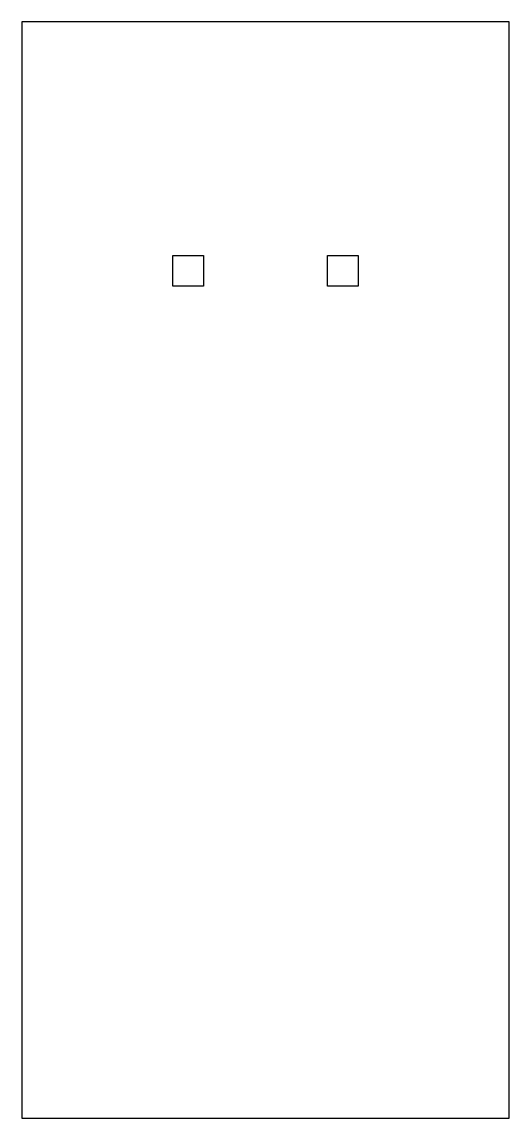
# Model space of a CAD drawing. Header units: millimetres. Extents: x -4 to 4, y -6.9 to 11.1.
import ezdxf

# ---------------------------------------------------------------- set-up
doc = ezdxf.new("R2010")
doc.units = ezdxf.units.MM
doc.layers.get('0').update_dxf_attribs({"linetype": 'CONTINUOUS'})

msp = doc.modelspace()

# ---------------------------------------------------------------- linework, layer by layer
for points in [[(4, -6.912), (4, 11.088), (-4, 11.088), (-4, -6.912)], [(-1.02, 6.75), (-1.52, 6.75), (-1.52, 7.25), (-1.02, 7.25)], [(1.02, 6.75), (1.02, 7.25), (1.52, 7.25), (1.52, 6.75)]]:
    msp.add_lwpolyline(points, close=True)

doc.saveas('drawing.dxf')
